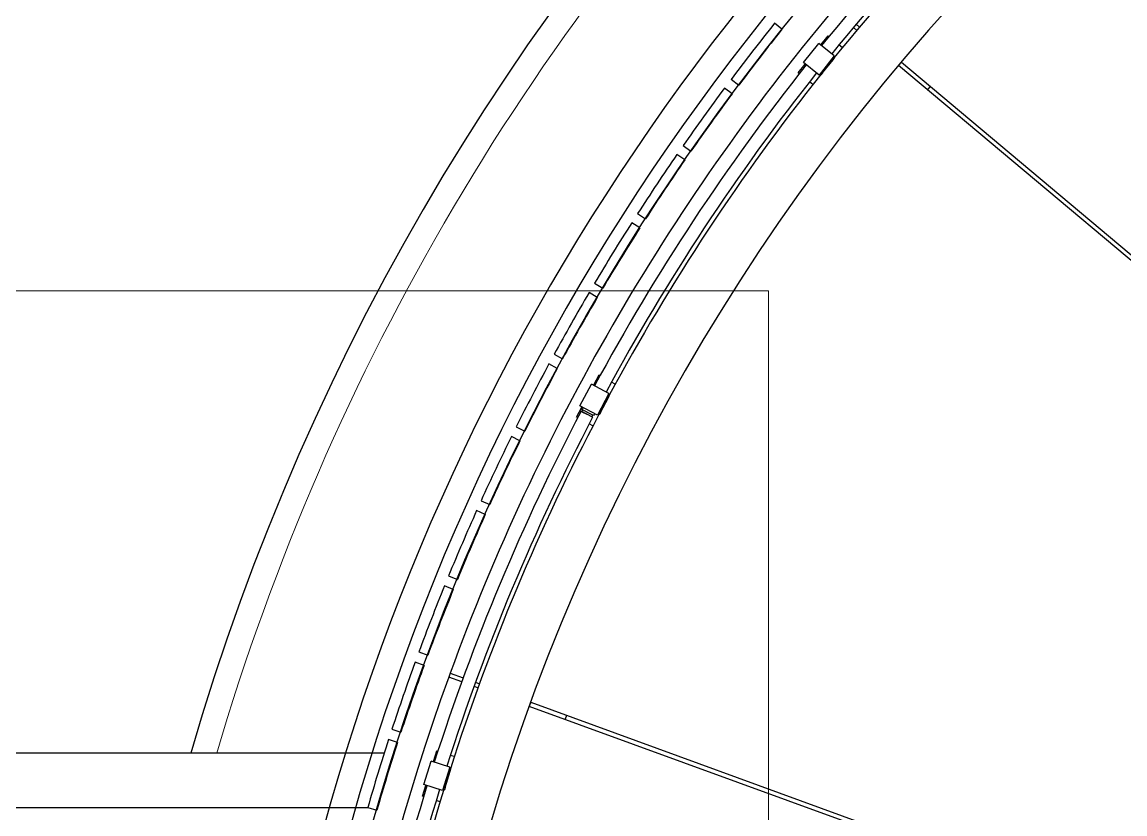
# Model space of a CAD drawing. Header units: millimetres. Extents: x 0 to 100323, y 0 to 59400.
# Drawn here: x 28381 to 32438, y 24492 to 27405 of the extents above; entities that cross this region are included whole.
import ezdxf

# ---------------------------------------------------------------- set-up
doc = ezdxf.new("R2010")
doc.units = ezdxf.units.MM
doc.header["$LTSCALE"] = 100
doc.layers.add('Detail Boundary', color=7, linetype='Continuous', lineweight=18)
doc.layers.add('Visible', color=7, linetype='Continuous', lineweight=25)
doc.layers.add('P_Condensate (CS)', color=40, linetype='Continuous', lineweight=18, true_color=0xffbf00)

# ---------------------------------------------------------------- blocks, each defined once
blk = doc.blocks.new('2dDetail1')
at = {"layer": 'Detail Boundary', "flags": 128}
blk.add_lwpolyline([(211.552, 187.035), (311.266, 187.035), (311.266, 264.162), (211.552, 264.162), (211.552, 187.035)], dxfattribs=at)

msp = doc.modelspace()

# ---------------------------------------------------------------- linework, layer by layer
at = {"layer": 'P_Condensate (CS)'}
msp.add_arc((37611.5, 22215.6), 8874, 135.297, 163.637, dxfattribs=at)
at = {"layer": 'Visible'}
for p, q in [((31176.2, 27378), (31149, 27400)), ((31449.3, 27396.7), (31461.8, 27386.3)), ((31344.4, 27353.5), (31318.7, 27321.5)), ((31348.1, 27350.5), (31344.4, 27353.5)), ((31451.5, 27374), (31439, 27384.5)), ((31255.6, 27255.6), (31311.9, 27325.8)), ((31368.8, 27280.1), (31311.9, 27325.8)), ((31318.7, 27321.5), (31318.1, 27320.8)), ((31398.5, 27310.1), (31385.8, 27320.3)), ((31368.8, 27280.1), (31312.5, 27209.9)), ((31361.6, 27267.9), (31322.8, 27219.6)), ((31325.2, 27217.7), (31364, 27266.1)), ((31361.6, 27267.9), (31365.4, 27272.6)), ((31363.8, 27273.9), (31365.4, 27272.6)), ((31364, 27266.1), (31369.6, 27273.1)), ((31365.7, 27276.2), (31369.6, 27273.1)), ((31235.5, 27217.8), (31261.2, 27249.8)), ((31312.5, 27209.9), (31255.6, 27255.6)), ((31261.8, 27250.6), (31261.2, 27249.8)), ((37275.5, 22487.1), (31605.1, 27245.1)), ((31615.4, 27257.4), (37285.8, 22499.3)), ((30989, 27194), (31017, 27173)), ((31239.3, 27214.8), (31235.5, 27217.8)), ((31289.6, 27174.5), (31277, 27184.6)), ((31315.6, 27213.8), (31319.5, 27210.7)), ((31317.5, 27216.1), (31319.1, 27214.9)), ((31322.8, 27219.6), (31319.1, 27214.9)), ((31325.2, 27217.7), (31319.5, 27210.7)), ((30993, 27141), (30965, 27161.9)), ((30812.6, 26950.2), (30841.3, 26930.3)), ((30818.5, 26897.4), (30789.8, 26917.3)), ((30645.1, 26700.2), (30674.6, 26681.3)), ((30653, 26647.6), (30623.6, 26666.5)), ((30486.9, 26444.3), (30517, 26426.5)), ((30496.7, 26392.1), (30466.5, 26409.8)), ((30338, 26182.8), (30368.8, 26166.1)), ((30349.7, 26131), (30319, 26147.6)), ((30502.2, 26105.8), (30482.9, 26069.6)), ((30506.5, 26103.5), (30502.2, 26105.8)), ((30433, 25993.1), (30475.4, 26072.5)), ((30539.8, 26038.1), (30475.4, 26072.5)), ((30482.9, 26069.6), (30482.5, 26068.7)), ((30562.9, 26073.4), (30549.1, 26080.8)), ((30539.8, 26038.1), (30497.5, 25958.7)), ((30535, 26024.8), (30505.8, 25970.1)), ((30508.5, 25968.7), (30537.6, 26023.4)), ((30535, 26024.8), (30537.8, 26030.1)), ((30536, 26031.1), (30537.8, 26030.1)), ((30537.5, 26033.7), (30541.9, 26031.3)), ((30537.6, 26023.4), (30541.9, 26031.3)), ((30420.3, 25952.2), (30439.6, 25988.4)), ((30497.5, 25958.7), (30433, 25993.1)), ((30479.6, 25951), (30436.9, 25973.5)), ((30440.1, 25989.3), (30439.6, 25988.4)), ((30440.1, 25971.8), (30440, 25972.9)), ((30482.9, 25957.2), (30440.1, 25979.7)), ((30440.1, 25971.8), (30458.2, 25962.3)), ((30440.1, 25971.8), (30440.1, 25971.8)), ((30443.3, 25978), (30442.4, 25977.4)), ((30443.3, 25978), (30461.5, 25968.5)), ((30443.3, 25978), (30443.3, 25978)), ((30505.8, 25970.1), (30503, 25964.8)), ((30508.5, 25968.7), (30504.2, 25960.8)), ((30424.6, 25950), (30420.3, 25952.2)), ((30481, 25919.9), (30467.2, 25927.2)), ((30476.4, 25952.7), (30477.4, 25953.3)), ((30479.7, 25958.9), (30479.7, 25957.8)), ((30499.8, 25963.1), (30504.2, 25960.8)), ((30501.2, 25965.8), (30503, 25964.8)), ((30198.8, 25916.1), (30230.1, 25900.5)), ((30212.3, 25864.7), (30181, 25880.2)), ((30069.3, 25644.5), (30101.2, 25630.1)), ((30084.7, 25593.6), (30052.8, 25608)), ((29949.8, 25368.4), (29982.2, 25355.1)), ((29967, 25318.1), (29934.6, 25331.3)), ((29840.3, 25088.1), (29873.2, 25076)), ((29859.4, 25038.5), (29826.6, 25050.5)), ((29998, 24978.2), (29950.2, 24995.6)), ((29955.7, 25010.6), (30003.5, 24993.2)), ((30057.8, 24956.4), (30043.4, 24961.7)), ((30048.9, 24976.7), (30063.3, 24971.4)), ((37202.9, 22355.8), (30246.3, 24887.8)), ((30251.7, 24902.9), (37208.4, 22370.8)), ((29741.2, 24804), (29774.4, 24793.1)), ((29762, 24755.1), (29728.8, 24766)), ((29712.6, 24715.6), (23151.4, 24715.6)), ((29571.2, 24715.6), (25200.8, 24715.6)), ((29571.2, 24715.6), (27018, 24715.6)), ((29905.4, 24723.8), (29893.1, 24684.6)), ((29910, 24722.3), (29905.4, 24723.8)), ((29858.2, 24600.2), (29885.2, 24686.1)), ((29954.8, 24664.2), (29885.2, 24686.1)), ((29893.1, 24684.6), (29892.8, 24683.7)), ((29970.7, 24703.3), (29956.1, 24707.9)), ((29954.8, 24664.2), (29927.9, 24578.3)), ((29952.6, 24650.3), (29934, 24591.1)), ((29936.9, 24590.2), (29955.4, 24649.4)), ((29952.4, 24656.6), (29954.3, 24656)), ((29952.6, 24650.3), (29954.3, 24656)), ((29953.3, 24659.5), (29958.1, 24658)), ((29955.4, 24649.4), (29958.1, 24658)), ((29853.3, 24557.7), (29865.6, 24596.8)), ((29927.9, 24578.3), (29858.2, 24600.2)), ((29865.9, 24597.8), (29865.6, 24596.8)), ((29934, 24591.1), (29932.2, 24585.4)), ((29936.9, 24590.2), (29934.2, 24581.6)), ((29857.9, 24556.3), (29853.3, 24557.7)), ((29929.4, 24583.1), (29934.2, 24581.6)), ((29930.3, 24586), (29932.2, 24585.4)), ((23212, 24515.6), (29655.5, 24515.6)), ((27018, 24515.6), (29511.7, 24515.6)), ((29652.4, 24516.5), (29686, 24506.9)), ((29918.6, 24537.3), (29904, 24541.8))]:
    msp.add_line(p, q, dxfattribs=at)
msp.add_circle((37611.5, 22215.6), 8250, dxfattribs=at)
for centre, radius, start, end in [((37611.5, 22215.6), 8966, 45.96509, 163.80954), ((37611.5, 22215.6), 8420, 189.63897, 170.21174), ((37611.5, 22215.6), 8326.9, 263.58269, 170.80482), ((37611.5, 22215.6), 8099.1, 130.92911, 140.95096), ((37611.5, 22215.6), 8050.8, 130.93102, 140.94905), ((37611.5, 22215.6), 8150, 140.05624, 159.94376), ((37611.5, 22215.6), 8285, 141.26243, 143.06673), ((37611.5, 22215.6), 8250, 141.26301, 143.06614), ((37611.5, 22215.6), 8099.1, 141.58765, 151.60951), ((37611.5, 22215.6), 8050.8, 141.58956, 151.6076), ((37611.5, 22215.6), 8285, 143.34335, 145.14765), ((37611.5, 22215.6), 7695, 139.94043, 140.05957), ((37611.5, 22215.6), 8250, 143.34394, 145.14707), ((37611.5, 22215.6), 8285, 145.42428, 147.22858), ((37611.5, 22215.6), 8250, 145.42486, 147.22799), ((37611.5, 22215.6), 8285, 147.5052, 149.3095), ((37611.5, 22215.6), 8250, 147.50579, 149.30892), ((37611.5, 22215.6), 8285, 149.58613, 151.39043), ((37611.5, 22215.6), 8250, 149.58671, 151.38984), ((37611.5, 22215.6), 8285, 151.66705, 153.47135), ((37611.5, 22215.6), 8250, 151.66764, 153.47077), ((37611.5, 22215.6), 8099.1, 152.35585, 162.26805), ((30445, 25973.1), 5, 122.2113, 182.4507), ((37611.5, 22215.6), 8099.1, 152.2462, 152.30619), ((37611.5, 22215.6), 8050.8, 152.35585, 162.26614), ((30474.7, 25957.6), 5, 302.2113, 2.4507), ((37611.5, 22215.6), 8050.8, 152.2481, 152.30619), ((37611.5, 22215.6), 8285, 153.74798, 155.55228), ((37611.5, 22215.6), 8250, 153.74856, 155.55169), ((37611.5, 22215.6), 8285, 155.8289, 157.6332), ((37611.5, 22215.6), 8250, 155.82949, 157.63262), ((37611.5, 22215.6), 8285, 157.90983, 159.71413), ((37611.5, 22215.6), 8250, 157.91041, 159.71354), ((37611.5, 22215.6), 8285, 159.99075, 161.79505), ((37611.5, 22215.6), 8250, 159.99134, 161.79447), ((37611.5, 22215.6), 8150, 160.05624, 179.94376), ((37611.5, 22215.6), 8150, 159.94376, 160.05624), ((37611.5, 22215.6), 7695, 159.94043, 160.05957), ((37611.5, 22215.6), 8285, 162.07168, 163.87598), ((37611.5, 22215.6), 8250, 162.07226, 163.87539), ((37611.5, 22215.6), 8099.1, 162.90474, 172.92659), ((37611.5, 22215.6), 8050.8, 162.90665, 172.92468)]:
    msp.add_arc(centre, radius, start, end, dxfattribs=at)
for centre, major_axis, start_param, end_param in [((37604.1, 22216.8), (1242.7, 7729), 0.448216, 1.507956), ((37604.1, 22216.8), (1274.5, 7926.4), 0.872603, 1.048806), ((37604.2, 22216.8), (1242.7, 7728.4), 1.030588, 1.032632), ((37604.1, 22216.8), (1274.5, 7926.4), 1.058771, 1.234989), ((37604.1, 22216.8), (1274.5, 7926.4), 1.244954, 1.421183), ((37604.2, 22216.8), (1242.7, 7728.4), 1.379958, 1.382002), ((37604.1, 22216.8), (1274.5, 7926.4), 1.431147, 1.607381)]:
    msp.add_ellipse(centre, major_axis=major_axis, ratio=0.999999, start_param=start_param, end_param=end_param, dxfattribs=at)

# ---------------------------------------------------------------- block references
at = {"layer": 'Detail Boundary', "xscale": 100, "yscale": 100, "zscale": 100}
msp.add_blockref('2dDetail1', (0, 0), dxfattribs=at)

doc.saveas('drawing.dxf')
